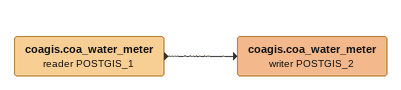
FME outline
coagis.coa_water_meter (reader POSTGIS_1)
    -> coagis.coa_water_meter (writer POSTGIS_2)
coagis.coa_water_meter (writer POSTGIS_2)
